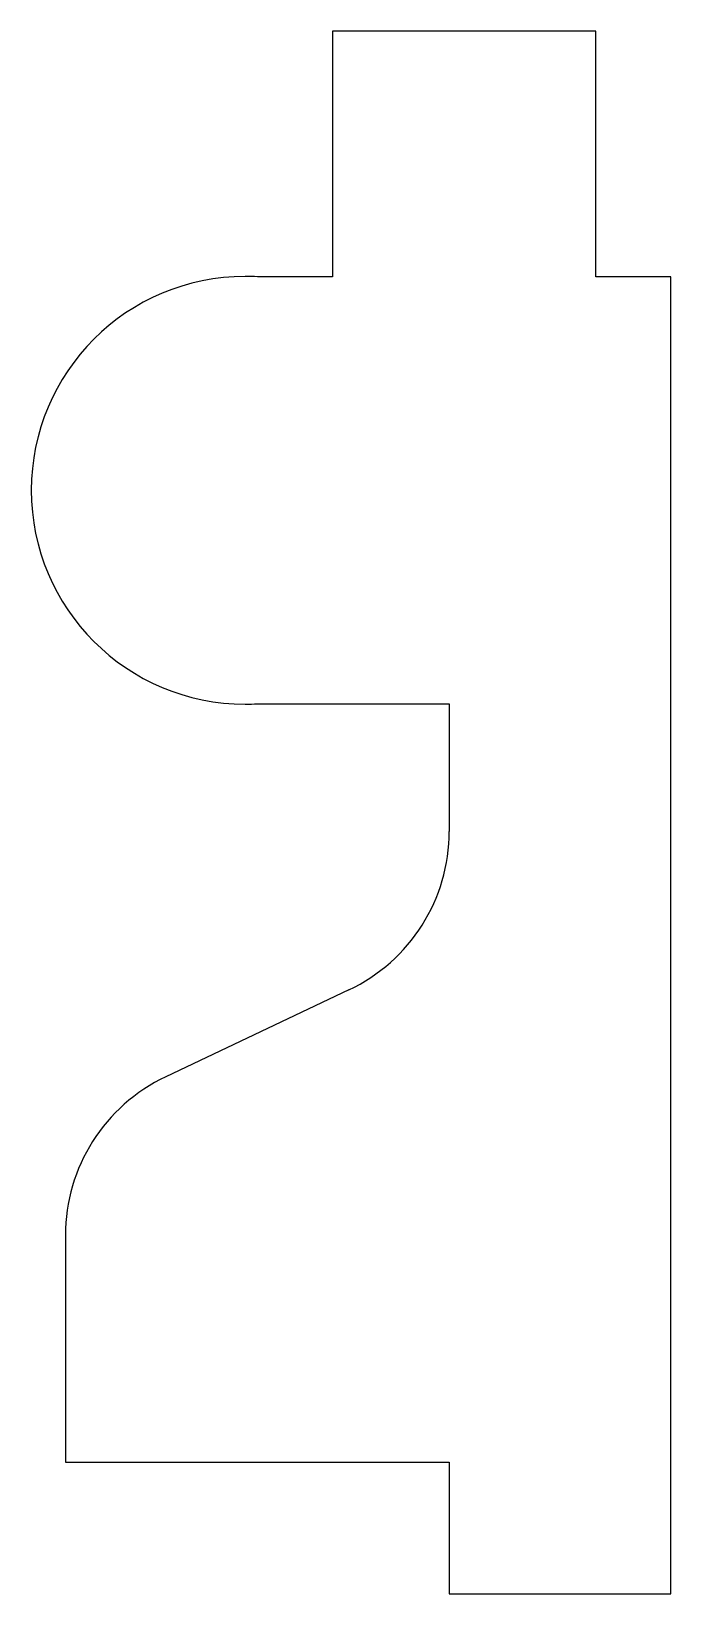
# Model space of a CAD drawing. Header units: millimetres. Extents: x 3352.9 to 3360.3, y 1651.9 to 1670.
import ezdxf

# ---------------------------------------------------------------- set-up
doc = ezdxf.new("R2010")
doc.units = ezdxf.units.MM

msp = doc.modelspace()

# ---------------------------------------------------------------- linework, layer by layer
at = {"color": 254, "true_color": 0xcad1ee, "extrusion": (-0.0002969, -8.75539e-08, 1)}
for p, q in [((3359.457, 1669.996, 480.934), (3356.409, 1669.996, 480.933)), ((3356.409, 1669.996, 480.933), (3356.409, 1667.152, 480.933)), ((3359.457, 1667.152, 480.934), (3359.457, 1669.996, 480.934)), ((3356.409, 1667.152, 480.933), (3355.541, 1667.152, 480.932)), ((3360.326, 1667.152, 480.934), (3359.457, 1667.152, 480.934)), ((3360.326, 1651.899, 480.934), (3360.326, 1667.152, 480.934)), ((3355.541, 1662.206, 480.932), (3357.762, 1662.206, 480.933)), ((3357.762, 1662.206, 480.933), (3357.762, 1660.729, 480.933)), ((3356.601, 1658.893, 480.933), (3354.481, 1657.887, 480.932)), ((3353.32, 1656.051, 480.932), (3353.32, 1653.423, 480.932)), ((3353.32, 1653.423, 480.932), (3357.762, 1653.423, 480.933)), ((3357.762, 1653.423, 480.933), (3357.762, 1651.899, 480.933)), ((3357.762, 1651.899, 480.933), (3360.326, 1651.899, 480.934))]:
    msp.add_line(p, q, dxfattribs=at)
for centre, radius, start, end in [((3355.544, 1664.679, 479.936), 2.477, 90, 270), ((3355.544, 1664.679, 479.936), 2.477, 86.7656, 90), ((3355.544, 1664.679, 479.936), 2.477, 270, 273.2344), ((3355.873, 1660.729, 479.936), 2.032, 295.3794, 0), ((3355.494, 1656.051, 479.936), 2.032, 115.3794, 180)]:
    msp.add_arc(centre, radius, start, end, dxfattribs=at)

doc.saveas('drawing.dxf')
